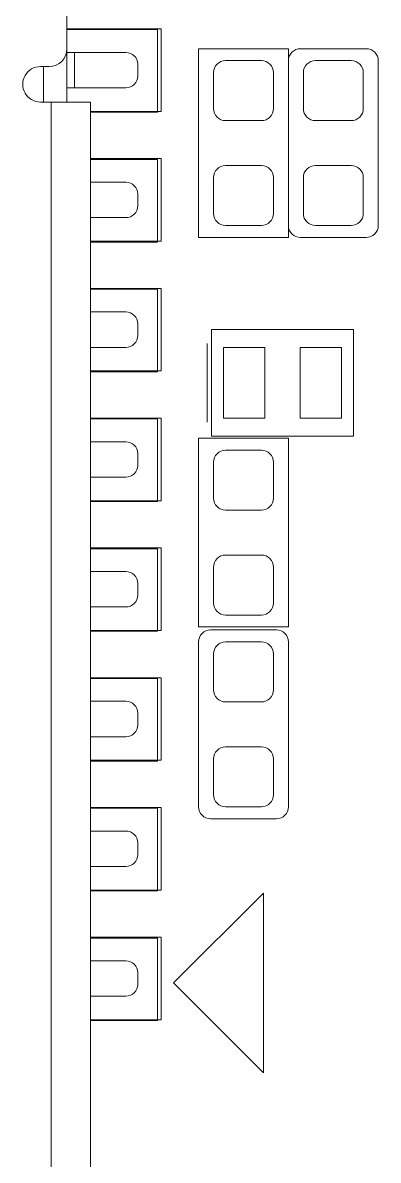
# Model space of a CAD drawing. Extents: x 14416 to 15769, y -3933 to -3562.
# Drawn here: x 14502.52 to 14505.54, y -3840.53 to -3830.89 of the extents above; entities that cross this region are included whole.
import ezdxf

# ---------------------------------------------------------------- set-up
doc = ezdxf.new("R2010")
doc.units = 0
doc.header["$LTSCALE"] = 3
doc.layers.get('0').update_dxf_attribs({"color": 2, "linetype": 'CONTINUOUS', "lineweight": 9})

msp = doc.modelspace()

# ---------------------------------------------------------------- linework, layer by layer
at = {"color": 7, "linetype": 'Continuous'}
for p, q in [((14502.8987, -3828.8734), (14502.8987, -3831.5634)), ((14502.8987, -3830.9434), (14503.6987, -3830.9434)), ((14503.6987, -3830.9434), (14503.6987, -3831.6434)), ((14503.3987, -3831.1434), (14502.8987, -3831.1434)), ((14502.9636, -3831.1434), (14502.9636, -3831.4434)), ((14503.4987, -3831.2434), (14503.4987, -3831.3434)), ((14502.6737, -3831.2634), (14502.7487, -3831.2634)), ((14502.6987, -3831.5634), (14502.6987, -3831.2634)), ((14502.8987, -3831.4434), (14503.3987, -3831.4434)), ((14503.0987, -3831.5634), (14502.6737, -3831.5634)), ((14502.7635, -3840.9634), (14502.7635, -3831.5634)), ((14503.0987, -3831.5634), (14503.0987, -3840.9634)), ((14503.6987, -3831.6434), (14503.0987, -3831.6434)), ((14503.0987, -3832.0434), (14503.6987, -3832.0434)), ((14503.6987, -3832.0434), (14503.6987, -3832.7434)), ((14503.3987, -3832.2434), (14503.0987, -3832.2434)), ((14503.4987, -3832.3434), (14503.4987, -3832.4434)), ((14503.0987, -3832.5434), (14503.3987, -3832.5434)), ((14503.6987, -3832.7434), (14503.0987, -3832.7434)), ((14503.0987, -3833.1434), (14503.6987, -3833.1434)), ((14503.6987, -3833.1434), (14503.6987, -3833.8434)), ((14503.3987, -3833.3434), (14503.0987, -3833.3434)), ((14503.4987, -3833.4434), (14503.4987, -3833.5434)), ((14503.0987, -3833.6434), (14503.3987, -3833.6434)), ((14503.6987, -3833.8434), (14503.0987, -3833.8434)), ((14503.0987, -3834.2434), (14503.6987, -3834.2434)), ((14503.6987, -3834.2434), (14503.6987, -3834.9434)), ((14503.3987, -3834.4434), (14503.0987, -3834.4434)), ((14503.4987, -3834.5434), (14503.4987, -3834.6434)), ((14503.0987, -3834.7434), (14503.3987, -3834.7434)), ((14503.6987, -3834.9434), (14503.0987, -3834.9434)), ((14503.0987, -3835.3434), (14503.6987, -3835.3434)), ((14503.6987, -3835.3434), (14503.6987, -3836.0434)), ((14503.3987, -3835.5434), (14503.0987, -3835.5434)), ((14503.4987, -3835.6434), (14503.4987, -3835.7434)), ((14503.0987, -3835.8434), (14503.3987, -3835.8434)), ((14503.6987, -3836.0434), (14503.0987, -3836.0434)), ((14503.0987, -3836.4434), (14503.6987, -3836.4434)), ((14503.6987, -3836.4434), (14503.6987, -3837.1434)), ((14503.3987, -3836.6434), (14503.0987, -3836.6434)), ((14503.4987, -3836.7434), (14503.4987, -3836.8434)), ((14503.0987, -3836.9434), (14503.3987, -3836.9434)), ((14503.6987, -3837.1434), (14503.0987, -3837.1434)), ((14503.0987, -3837.5434), (14503.6987, -3837.5434)), ((14503.6987, -3837.5434), (14503.6987, -3838.2434)), ((14503.3987, -3837.7434), (14503.0987, -3837.7434)), ((14503.4987, -3837.8434), (14503.4987, -3837.9434)), ((14503.0987, -3838.0434), (14503.3987, -3838.0434)), ((14503.6987, -3838.2434), (14503.0987, -3838.2434)), ((14503.0987, -3838.6434), (14503.6987, -3838.6434)), ((14503.6987, -3838.6434), (14503.6987, -3839.3434)), ((14503.3987, -3838.8434), (14503.0987, -3838.8434)), ((14503.4987, -3838.9434), (14503.4987, -3839.0434)), ((14503.0987, -3839.1434), (14503.3987, -3839.1434)), ((14503.6987, -3839.3434), (14503.0987, -3839.3434))]:
    msp.add_line(p, q, dxfattribs=at)
at = {"color": 6, "linetype": 'Continuous'}
for p, q in [((14502.8987, -3830.9501), (14503.6676, -3830.9501)), ((14503.6676, -3830.9501), (14503.6676, -3831.6501)), ((14504.2431, -3831.2129), (14504.5479, -3831.2129)), ((14505.0051, -3831.2129), (14505.3099, -3831.2129)), ((14504.1415, -3831.6193), (14504.1415, -3831.3145)), ((14504.6495, -3831.3145), (14504.6495, -3831.6193)), ((14504.9035, -3831.6193), (14504.9035, -3831.3145)), ((14505.4115, -3831.3145), (14505.4115, -3831.6193)), ((14503.6676, -3831.6501), (14503.0987, -3831.6501)), ((14504.5479, -3831.7209), (14504.2431, -3831.7209)), ((14505.3099, -3831.7209), (14505.0051, -3831.7209)), ((14503.0987, -3832.0502), (14503.6676, -3832.0502)), ((14503.6676, -3832.0502), (14503.6676, -3832.7502)), ((14504.2431, -3832.1019), (14504.5479, -3832.1019)), ((14505.0051, -3832.1019), (14505.3099, -3832.1019)), ((14504.1415, -3832.5083), (14504.1415, -3832.2035)), ((14504.6495, -3832.2035), (14504.6495, -3832.5083)), ((14504.9035, -3832.5083), (14504.9035, -3832.2035)), ((14505.4115, -3832.2035), (14505.4115, -3832.5083)), ((14504.5479, -3832.6099), (14504.2431, -3832.6099)), ((14505.3099, -3832.6099), (14505.0051, -3832.6099)), ((14503.6676, -3832.7502), (14503.0987, -3832.7502)), ((14503.0987, -3833.1502), (14503.6676, -3833.1502)), ((14503.6676, -3833.1502), (14503.6676, -3833.8502)), ((14504.2257, -3833.6434), (14504.5757, -3833.6434)), ((14504.2257, -3834.2434), (14504.2257, -3833.6434)), ((14504.5757, -3833.6434), (14504.5757, -3834.2434)), ((14504.8757, -3833.6434), (14505.2257, -3833.6434)), ((14504.8757, -3834.2434), (14504.8757, -3833.6434)), ((14505.2257, -3833.6434), (14505.2257, -3834.2434)), ((14503.6676, -3833.8502), (14503.0987, -3833.8502)), ((14503.0987, -3834.2503), (14503.6676, -3834.2503)), ((14503.6676, -3834.2503), (14503.6676, -3834.9503)), ((14504.5757, -3834.2434), (14504.2257, -3834.2434)), ((14505.2257, -3834.2434), (14504.8757, -3834.2434)), ((14504.2431, -3834.5149), (14504.5479, -3834.5149)), ((14504.1415, -3834.9213), (14504.1415, -3834.6165)), ((14504.6495, -3834.6165), (14504.6495, -3834.9213)), ((14503.6676, -3834.9503), (14503.0987, -3834.9503)), ((14504.5479, -3835.0229), (14504.2431, -3835.0229)), ((14503.0987, -3835.3501), (14503.6676, -3835.3501)), ((14503.6676, -3835.3501), (14503.6676, -3836.0501)), ((14504.2431, -3835.4039), (14504.5479, -3835.4039)), ((14504.1415, -3835.8103), (14504.1415, -3835.5055)), ((14504.6495, -3835.5055), (14504.6495, -3835.8103)), ((14504.5479, -3835.9119), (14504.2431, -3835.9119)), ((14503.6676, -3836.0501), (14503.0987, -3836.0501)), ((14504.2431, -3836.1405), (14504.5479, -3836.1405)), ((14504.1415, -3836.5469), (14504.1415, -3836.2421)), ((14504.6495, -3836.2421), (14504.6495, -3836.5469)), ((14503.0987, -3836.4502), (14503.6676, -3836.4502)), ((14503.6676, -3836.4502), (14503.6676, -3837.1502)), ((14504.5479, -3836.6485), (14504.2431, -3836.6485)), ((14504.2431, -3837.0295), (14504.5479, -3837.0295)), ((14503.6676, -3837.1502), (14503.0987, -3837.1502)), ((14504.1415, -3837.4359), (14504.1415, -3837.1311)), ((14504.6495, -3837.1311), (14504.6495, -3837.4359)), ((14503.0987, -3837.5503), (14503.6676, -3837.5503)), ((14503.6676, -3837.5503), (14503.6676, -3838.2503)), ((14504.5479, -3837.5375), (14504.2431, -3837.5375)), ((14503.6676, -3838.2503), (14503.0987, -3838.2503)), ((14503.0987, -3838.6501), (14503.6676, -3838.6501)), ((14503.6676, -3838.6501), (14503.6676, -3839.3501)), ((14503.6676, -3839.3501), (14503.0987, -3839.3501))]:
    msp.add_line(p, q, dxfattribs=at)
at = {"color": 5, "linetype": 'Continuous'}
for p, q in [((14504.7765, -3831.1113), (14504.0145, -3831.1113)), ((14504.0145, -3831.1113), (14504.0145, -3832.7115)), ((14504.7765, -3832.7115), (14504.7765, -3831.1113)), ((14504.8781, -3831.1113), (14505.4369, -3831.1113)), ((14505.5385, -3831.2129), (14505.5385, -3832.6099)), ((14504.0145, -3832.7115), (14504.7765, -3832.7115)), ((14505.4369, -3832.7115), (14504.8781, -3832.7115)), ((14504.1241, -3833.491), (14505.3273, -3833.491)), ((14504.1241, -3834.3958), (14504.1241, -3833.491)), ((14505.3273, -3833.491), (14505.3273, -3834.3958)), ((14504.0882, -3834.2778), (14504.0882, -3833.6091)), ((14504.7765, -3834.4133), (14504.0145, -3834.4133)), ((14504.0145, -3834.4133), (14504.0145, -3836.0135)), ((14505.3273, -3834.3958), (14504.1241, -3834.3958)), ((14504.7765, -3836.0135), (14504.7765, -3834.4133)), ((14504.0145, -3836.0135), (14504.7765, -3836.0135)), ((14504.1161, -3836.0389), (14504.6749, -3836.0389)), ((14504.0145, -3837.5375), (14504.0145, -3836.1405)), ((14504.7765, -3836.1405), (14504.7765, -3837.5375)), ((14504.6749, -3837.6391), (14504.1161, -3837.6391)), ((14503.8023, -3839.0306), (14504.5643, -3838.2686)), ((14504.5643, -3838.2686), (14504.5643, -3839.7926)), ((14504.5643, -3839.7926), (14503.8023, -3839.0306))]:
    msp.add_line(p, q, dxfattribs=at)
at = {"color": 7, "linetype": 'Continuous'}
for centre, radius, start, end in [((14502.7487, -3831.1134), 0.15, 270.00024, 359.99843), ((14503.3987, -3831.2434), 0.1, 359.99827, 89.99786), ((14502.6737, -3831.4134), 0.15, 89.99959, 269.99994), ((14503.3987, -3831.3434), 0.1, 269.9997, 0.00008), ((14503.3987, -3832.3434), 0.1, 359.99827, 89.99786), ((14503.3987, -3832.4434), 0.1, 269.9997, 0.00008), ((14503.3987, -3833.4434), 0.1, 359.99827, 89.99786), ((14503.3987, -3833.5434), 0.1, 269.9997, 0.00008), ((14503.3987, -3834.5434), 0.1, 359.99827, 89.99786), ((14503.3987, -3834.6434), 0.1, 269.9997, 0.00008), ((14503.3987, -3835.6434), 0.1, 359.99827, 89.99786), ((14503.3987, -3835.7434), 0.1, 269.9997, 0.00008), ((14503.3987, -3836.7434), 0.1, 359.99827, 89.99786), ((14503.3987, -3836.8434), 0.1, 269.9997, 0.00008), ((14503.3987, -3837.8434), 0.1, 359.99827, 89.99786), ((14503.3987, -3837.9434), 0.1, 269.9997, 0.00008), ((14503.3987, -3838.9434), 0.1, 359.99827, 89.99786), ((14503.3987, -3839.0434), 0.1, 269.9997, 0.00008)]:
    msp.add_arc(centre, radius, start, end, dxfattribs=at)
at = {"color": 5, "linetype": 'Continuous'}
for centre, start, end in [((14504.8781, -3831.2129), 89.99996, 180.00004), ((14505.4369, -3831.2129), 359.99996, 90.00004), ((14504.8781, -3832.6099), 179.99996, 270.00004), ((14505.4369, -3832.6099), 269.99996, 0.00004), ((14504.1161, -3836.1405), 89.99996, 180.00004), ((14504.6749, -3836.1405), 359.99996, 90.00004), ((14504.1161, -3837.5375), 179.99996, 270.00004), ((14504.6749, -3837.5375), 269.99996, 0.00004)]:
    msp.add_arc(centre, 0.1016, start, end, dxfattribs=at)
at = {"color": 6, "linetype": 'Continuous'}
for centre, start, end in [((14504.2431, -3831.3145), 89.99996, 180.00004), ((14504.5479, -3831.3145), 359.99996, 90.00004), ((14505.0051, -3831.3145), 89.99996, 180.00004), ((14505.3099, -3831.3145), 359.99996, 90.00004), ((14504.2431, -3831.6193), 179.99996, 270.00004), ((14504.5479, -3831.6193), 269.99996, 0.00004), ((14505.0051, -3831.6193), 179.99996, 270.00004), ((14505.3099, -3831.6193), 269.99996, 0.00004), ((14504.2431, -3832.2035), 89.99996, 180.00004), ((14504.5479, -3832.2035), 359.99996, 90.00004), ((14505.0051, -3832.2035), 89.99996, 180.00004), ((14505.3099, -3832.2035), 359.99996, 90.00004), ((14504.2431, -3832.5083), 179.99996, 270.00004), ((14504.5479, -3832.5083), 269.99996, 0.00004), ((14505.0051, -3832.5083), 179.99996, 270.00004), ((14505.3099, -3832.5083), 269.99996, 0.00004), ((14504.2431, -3834.6165), 89.99996, 180.00004), ((14504.5479, -3834.6165), 359.99996, 90.00004), ((14504.2431, -3834.9213), 179.99996, 270.00004), ((14504.5479, -3834.9213), 269.99996, 0.00004), ((14504.2431, -3835.5055), 89.99996, 180.00004), ((14504.5479, -3835.5055), 359.99996, 90.00004), ((14504.2431, -3835.8103), 179.99996, 270.00004), ((14504.5479, -3835.8103), 269.99996, 0.00004), ((14504.2431, -3836.2421), 89.99996, 180.00004), ((14504.5479, -3836.2421), 359.99996, 90.00004), ((14504.2431, -3836.5469), 179.99996, 270.00004), ((14504.5479, -3836.5469), 269.99996, 0.00004), ((14504.2431, -3837.1311), 89.99996, 180.00004), ((14504.5479, -3837.1311), 359.99996, 90.00004), ((14504.2431, -3837.4359), 179.99996, 270.00004), ((14504.5479, -3837.4359), 269.99996, 0.00004)]:
    msp.add_arc(centre, 0.1016, start, end, dxfattribs=at)

doc.saveas('drawing.dxf')
